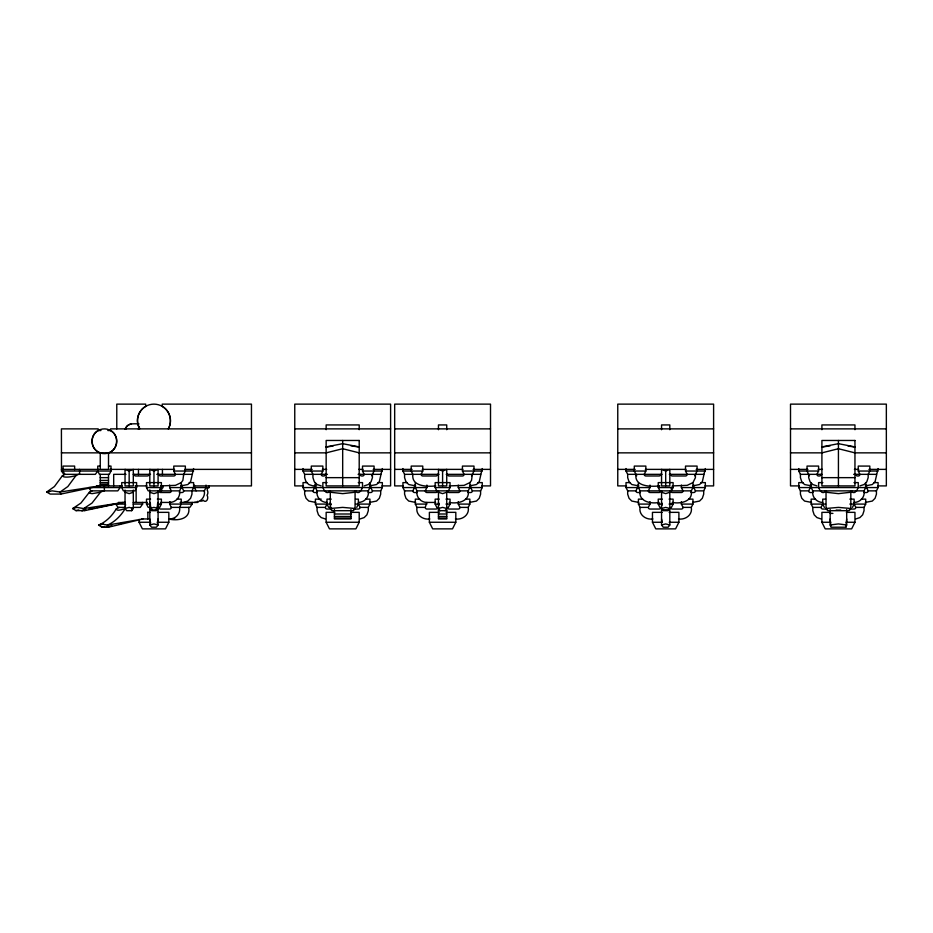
<?xml version="1.0" encoding="UTF-8"?>
<svg xmlns="http://www.w3.org/2000/svg" width="933" height="933" viewBox="0 0 933 933"><rect width="100%" height="100%" fill="white"/><g stroke="black" fill="none" stroke-linecap="round" stroke-linejoin="round"><path stroke-width="1.4" d="M830.16 509.511L830.16 524.999L830.988 527.215L845.869 527.215L846.686 518.958M125.034 490.035L125.034 508.473L126.69 510.689L131.646 510.689L132.194 507.937M157.257 506.561L158.085 502.432M157.257 523.086L158.085 518.958M845.869 527.215L846.686 524.999L846.686 509.511M119.237 507.389L116.357 508.765C116.415 512.019 123.004 508.94 125.115 508.765C120.917 515.751 114.946 521.874 107.377 525.127L101.709 523.914L98.606 525.127L102 527.215L108.426 527.215L142.901 518.958L107.377 525.127L108.426 527.215M108.508 466.08L110.992 466.08L110.992 471.037L109.336 474.337L99.423 474.337L97.767 471.037M136.603 487.562L134.947 490.863L123.378 490.863L121.733 487.562L121.733 482.606L136.603 482.606L136.603 487.562L121.733 487.562M159.741 490.863L161.386 487.562L161.386 482.606L146.516 482.606L146.516 487.562L148.172 490.863L179.568 490.863L181.224 487.562L181.224 482.606L182.868 480.402L183.696 474.337L185.352 471.037L185.352 466.08L173.783 466.08L173.783 471.037L175.439 474.337A1.656 1.656 0 0 1 173.783 475.993L160.558 475.993A1.656 1.656 0 0 1 158.913 474.337M157.339 499.132L161.386 499.132L161.386 504.088L159.741 507.389L156.849 507.389M180.827 485.906L187.825 484.53L190.589 481.778L193.609 468.553M157.49 512.345L168.826 512.345L168.826 522.258L165.526 528.871L142.387 528.871L139.075 522.258L139.075 519.424M189.271 482.606L193.609 482.606L193.609 487.562L191.965 490.863L191.965 494.175L190.589 498.304L187.825 501.056L183.696 502.432M194.437 502.432C200.548 502.444 205.505 496.962 204.35 490.863L206.006 487.562L206.006 485.078M307.365 482.606L303.027 482.606L303.027 487.562L304.671 490.863L312.94 490.863L314.596 487.562L314.596 485.078M321.197 485.906L317.068 484.53L314.316 481.778L312.94 477.649L312.94 474.337L311.284 471.037L311.284 466.08L322.853 466.08L322.853 471.037L321.197 474.337A1.656 1.656 0 0 0 322.853 475.993A3.219 3.219 0 0 0 324.509 475.772A1.656 1.656 0 0 0 325.337 474.337M321.197 499.132L315.412 499.132L315.412 504.088L317.068 507.389L325.337 507.389L326.982 504.088L326.982 499.132L331.262 499.132M360.861 490.863L362.517 487.562L362.517 482.606L358.26 482.606M371.602 475.772A1.656 1.656 0 0 0 372.43 474.337L374.075 471.037L374.075 466.08L362.517 466.08L362.517 471.037L364.162 474.337A1.656 1.656 0 0 1 362.517 475.993A3.219 3.219 0 0 1 360.861 475.772A1.656 1.656 0 0 1 360.033 474.337M356.733 507.389L358.377 504.088L358.377 499.132L355.531 499.132M358.377 502.432C364.488 502.444 369.445 496.962 368.302 490.863L369.946 487.562L369.946 482.606M369.526 485.906L376.559 484.53L379.311 481.778L382.343 468.553M350.586 512.345L359.205 512.345L359.205 522.258L355.905 528.871L329.466 528.871L326.153 522.258L326.153 512.345L334.784 512.345M360.033 518.958L364.162 517.582L366.914 514.829L368.302 510.689L368.302 507.389L369.946 504.088L369.946 499.132L365.608 499.132M369.526 502.432L376.559 501.056L379.311 498.304L380.687 494.175L380.687 490.863L382.343 487.562L382.343 482.606L378.005 482.606M407.278 482.606L402.939 482.606L402.939 487.562L404.584 490.863L412.853 490.863L414.509 487.562L414.509 485.078M435.816 485.906C427.606 486.816 411.185 486.769 412.853 474.337L411.196 471.037L411.196 466.08L422.766 466.08L422.766 471.037L421.11 474.337A1.656 1.656 0 0 0 422.766 475.993L435.991 475.993A1.656 1.656 0 0 0 437.635 474.337M426.894 485.078L426.894 487.562L425.25 490.863A1.656 1.656 0 0 0 426.894 492.519L435.991 492.519A1.656 1.656 0 0 0 437.635 490.863M419.663 499.132L415.325 499.132L415.325 504.088L416.981 507.389L425.25 507.389L426.894 502.432C420.783 502.444 415.826 496.962 416.981 490.863L415.325 487.562L415.325 482.606M448.376 490.863L450.033 487.562L450.033 482.606L435.163 482.606L435.163 487.562L436.807 490.863M448.376 507.389L450.033 504.088L450.033 499.132L445.974 499.132M471.515 475.772A1.656 1.656 0 0 0 472.343 474.337L473.987 471.037L473.987 466.08L462.43 466.08L462.43 471.037L464.074 474.337A1.656 1.656 0 0 1 462.43 475.993L449.205 475.993A1.656 1.656 0 0 1 447.548 474.337M449.205 502.432C457.158 504.1 470.069 501.581 468.214 490.863L469.859 487.562L469.859 482.606L471.515 480.402L472.343 474.337M446.079 512.345L455.817 512.345L455.817 522.258L452.505 528.871L432.679 528.871L429.378 522.258L429.378 512.345L439.116 512.345M469.497 485.906L476.471 484.53L479.224 481.778L482.256 468.553M455.397 518.958C462.267 520.089 469.719 514.853 468.214 507.389L469.859 504.088L469.859 499.132L465.52 499.132M469.497 502.432L476.471 501.056L479.224 498.304L480.6 494.175L480.6 490.863L482.256 487.562L482.256 482.606L477.918 482.606M630.358 482.606L626.02 482.606L626.02 487.562L627.676 490.863L635.933 490.863L637.589 487.562L637.589 485.078M636.761 475.772A1.656 1.656 0 0 1 635.933 474.337L634.288 471.037L634.288 466.08L645.846 466.08L645.846 471.037L644.202 474.337A1.656 1.656 0 0 0 645.846 475.993L659.071 475.993A1.656 1.656 0 0 0 660.727 474.337M649.986 485.078L649.986 487.562L648.33 490.863A1.656 1.656 0 0 0 649.986 492.519L659.071 492.519A1.656 1.656 0 0 0 660.727 490.863M642.755 499.132L638.417 499.132L638.417 504.088L640.073 507.389L648.33 507.389L649.986 504.088L649.986 501.604M671.468 490.863L673.113 487.562L673.113 482.606L658.243 482.606L658.243 487.562L659.899 490.863M671.468 507.389L673.113 504.088L673.113 499.132L669.066 499.132M694.595 475.772A1.656 1.656 0 0 0 695.423 474.337L697.079 471.037L697.079 466.08L685.51 466.08L685.51 471.037L687.166 474.337A1.656 1.656 0 0 1 685.51 475.993L672.296 475.993A1.656 1.656 0 0 1 670.64 474.337M672.296 504.088L672.296 502.432C680.239 504.1 693.149 501.581 691.295 490.863L692.951 487.562L692.951 482.606L695.423 477.649L695.423 474.337M669.159 512.345L678.897 512.345L678.897 522.258L675.597 528.871L655.771 528.871L652.459 522.258L652.459 512.345L662.197 512.345M692.578 485.906L699.552 484.53L702.316 481.778L705.336 468.553M678.489 518.958C685.347 520.089 692.799 514.853 691.295 507.389L692.951 504.088L692.951 499.132L688.612 499.132M692.578 502.432L699.552 501.056L702.316 498.304L703.692 494.175L703.692 490.863L705.336 487.562L705.336 482.606L700.998 482.606M803.103 482.606L798.765 482.606L798.765 487.562L800.421 490.863L808.678 490.863L810.334 487.562L810.334 485.078M809.506 475.772A1.656 1.656 0 0 1 808.678 474.337L807.033 471.037L807.033 466.08L818.603 466.08L818.603 471.037L816.946 474.337A1.656 1.656 0 0 0 818.603 475.993A3.219 3.219 0 0 0 820.247 475.772A1.656 1.656 0 0 0 821.075 474.337M815.5 499.132L811.162 499.132L811.162 504.088L812.818 507.389L821.075 507.389L822.731 504.088L822.731 499.132L825.588 499.132M856.611 490.863L858.255 487.562L858.255 482.606L854.01 482.606M852.47 507.389L854.127 504.088L854.127 499.132L849.846 499.132M854.127 502.432C860.238 502.444 865.194 496.962 864.04 490.863L865.696 487.562L865.696 482.606M865.276 485.906L872.308 484.53L875.061 481.778L878.093 468.553M846.336 512.345L854.955 512.345L854.955 522.258L851.642 528.871L825.204 528.871L821.903 522.258L821.903 512.345L830.522 512.345M855.783 518.958L859.911 517.582L862.663 514.829L864.04 510.689L864.04 507.389L865.696 504.088L865.696 499.132L861.357 499.132M865.276 502.432L872.308 501.056L875.061 498.304L876.437 494.175L876.437 490.863L878.093 487.562L878.093 482.606L873.755 482.606M64.983 474.337L62.418 475.713L54.429 486.536L46.65 492.029L50.207 494.07L60.855 494.07L99.749 485.906L60.085 492.029L52.131 490.863L46.65 492.029L49.484 491.598M78.419 474.337L75.853 475.713L67.864 486.536L60.085 492.029L60.855 494.07M92.11 490.863L89.381 492.239L80.914 503.062L72.634 508.578L75.958 510.619L84.74 510.619L123.366 502.432L83.737 508.578L76.914 507.389L72.634 508.578M103.213 490.863L100.484 492.239L92.017 503.062L83.737 508.578L84.74 510.619M116.357 508.765C112.147 515.751 106.187 521.874 98.606 525.127L101.452 524.638M120.159 487.562L117.815 490.863L90.944 490.863L88.6 487.562L120.159 487.562L120.159 485.906M142.609 502.432L142.609 504.088L140.265 507.389L133.326 507.389M192.175 502.432L192.175 504.088L189.842 507.389L171.299 507.389A1.656 1.656 0 0 1 169.654 509.045L160.558 509.045A1.656 1.656 0 0 1 158.913 507.389M131.646 510.689L133.302 508.473L133.302 490.035M158.085 490.863L158.085 524.999L156.429 527.215L151.473 527.215L149.816 524.999L149.816 489.872M355.076 490.863L355.076 508.473L353.42 510.689L331.938 510.689L330.294 508.473L330.294 490.863M445.076 510.689L446.732 508.473L442.592 507.389L438.463 508.473L440.119 510.689M669.812 490.863L669.812 524.999L668.156 527.215L663.2 527.215L661.555 524.999L661.555 490.863M850.826 490.863L850.826 508.473L849.17 510.689L827.688 510.689L826.032 508.473L826.032 490.863M100.939 430.533L98.187 430.533C89.265 435.21 90.489 449.928 100.169 452.832M181.224 482.606L175.439 485.358L160.558 485.906M469.859 482.606L464.074 485.358L449.205 485.906M692.951 482.606L687.166 485.358L672.296 485.906L672.296 487.562M133.302 492.239L129.162 493.639L125.034 492.239M158.085 492.239L153.957 493.639L149.816 492.239M158.085 508.765L153.957 510.164L149.816 508.765M446.732 492.239L442.592 493.639L438.463 492.239M669.812 492.239L665.684 493.639L661.555 492.239M668.914 509.36L669.812 508.765M125.034 508.473L129.162 507.389L133.302 508.473M149.816 524.999L153.957 523.914L158.085 524.999M661.555 524.999L665.684 523.914L669.812 524.999M107.587 453.24C117.931 450.907 119.96 435.466 110.572 430.533L107.82 430.533M129.162 471.037L133.302 469.381L133.302 485.906L125.034 485.906L125.034 469.381L129.162 471.037L129.162 485.906M153.957 471.037L158.085 469.381L158.085 485.906L149.816 485.906L149.816 469.381L153.957 471.037L153.957 485.906M442.592 471.037L446.732 469.381L446.732 485.906L438.463 485.906L438.463 469.381L442.592 471.037L442.592 485.906M665.684 471.037L669.812 469.381L669.812 485.906L661.555 485.906L661.555 469.381L665.684 471.037L665.684 485.906M139.017 423.944C134.41 423.792 128.264 422.859 125.768 427.85L126.2 428.912M364.162 485.906L368.302 484.53L371.054 481.778L372.43 477.649L372.43 474.337M859.911 485.906L864.04 484.53L866.792 481.778L868.168 477.649L868.168 474.337L869.824 471.037L869.824 466.08L858.255 466.08L858.255 471.037L859.911 474.337A1.656 1.656 0 0 1 858.255 475.993A3.219 3.219 0 0 1 856.611 475.772A1.656 1.656 0 0 1 855.783 474.337M172.897 518.958L174.763 518.41M102 527.215L104.788 526.504M830.16 524.999L838.429 523.914L846.686 524.999M106.444 527.215L111.878 525.839M118.678 524.124L122.759 523.086M100.484 492.239L92.18 493.639L89.906 493.277L89.381 492.239M326.153 452.855L342.679 448.726L359.205 452.855M821.903 452.855L838.429 448.726L854.955 452.855M84.448 510.001L81.661 510.689L85.883 509.838M667.911 509.803L663.456 509.803M75.853 475.713L70.826 476.751A13.377 3.347 -15 0 1 63.584 476.751L62.418 475.713M75.958 510.619L78.757 509.989M355.076 492.239L342.679 493.639L330.294 492.239M850.826 492.239L838.429 493.639L826.032 492.239M169.654 502.432C175.766 502.444 180.722 496.962 179.568 490.863M169.654 518.958C175.766 518.97 180.722 513.488 179.568 507.389L181.224 504.088L181.224 499.132L176.885 499.132M88.705 509.266L94.35 508.135M97.172 507.564L115.505 503.855M326.153 446.907L342.679 443.676L359.205 446.907M821.903 446.907L838.429 443.676L854.955 446.907M330.294 508.473L342.679 507.389L355.076 508.473M826.032 508.473L838.429 507.389L850.826 508.473M326.153 447.07L333.046 446.044M821.903 447.07L830.16 445.834M251.455 428.877L110.572 428.877L110.572 430.533M294.758 428.877L390.6 428.877M394.671 428.877L490.513 428.877M617.763 428.877L713.605 428.877M790.508 428.877L886.35 428.877M61.415 452.855L251.455 452.855M294.758 452.855L326.713 452.855M358.657 452.855L390.6 452.855M394.671 452.855L490.513 452.855M617.763 452.855L713.605 452.855M790.508 452.855L822.451 452.855M854.406 452.855L886.35 452.855M100.251 466.08L97.767 466.08L97.708 471.037L95.364 474.337L63.817 474.337L61.485 471.037L61.415 428.877L98.187 428.877L98.187 430.533A12.397 12.397 0 0 0 98.187 452.004A12.397 12.397 0 0 0 116.777 441.274A12.397 12.397 0 0 0 98.187 430.533M61.415 469.381L99.131 469.381M109.861 469.381L174.564 469.381M184.722 469.381L251.455 469.381M294.758 469.381L312.182 469.381M322.351 469.381L326.713 469.381M358.657 469.381L363.019 469.381M373.177 469.381L390.6 469.381M394.671 469.381L412.094 469.381M422.264 469.381L462.931 469.381M473.089 469.381L490.513 469.381M617.763 469.381L635.186 469.381M645.356 469.381L686.012 469.381M696.181 469.381L713.605 469.381M790.508 469.381L807.931 469.381M818.101 469.381L822.451 469.381M854.406 469.381L858.757 469.381M868.926 469.381L886.35 469.381M61.485 471.037L110.992 471.037M173.783 471.037L193.609 471.037M303.027 468.553L303.027 471.037L322.853 471.037M362.517 471.037L382.343 471.037M402.939 468.553L402.939 471.037L422.766 471.037M462.43 471.037L482.256 471.037M626.02 468.553L626.02 471.037L645.846 471.037M685.51 471.037L705.336 471.037M798.765 468.553L798.765 471.037L818.603 471.037M858.255 471.037L878.093 471.037M125.99 474.337L113.686 474.337L113.686 485.906M133.209 474.337L150.516 474.337M156.767 474.337L191.965 474.337M303.027 471.037L304.671 474.337L327.448 474.337M358.109 474.337L380.687 474.337M402.939 471.037L404.584 474.337L438.965 474.337M446.219 474.337L480.6 474.337M626.02 471.037L627.676 474.337L662.057 474.337M669.311 474.337L703.692 474.337M798.765 471.037L800.421 474.337L821.903 474.337M853.66 474.337L876.437 474.337M100.251 477.649L108.508 477.649M326.153 477.649L359.205 477.649M821.903 477.649L854.955 477.649M100.251 480.402L108.508 480.402M100.251 482.606L108.508 482.606M327.098 482.606L322.853 482.606L322.853 487.562L324.509 490.863M822.848 482.606L818.603 482.606L818.603 487.562L820.247 490.863M100.251 484.25L108.508 484.25M100.251 485.358L108.508 485.358M96.496 485.906L122.165 485.906M135.075 485.906L146.982 485.906M193.994 485.906L251.455 485.906L251.455 404.129L162.214 404.129L162.214 406.345C169.899 410.718 172.733 421.284 168.267 428.912A16.526 16.526 0 0 0 153.957 404.129A16.526 16.526 0 0 0 139.647 428.912L137.862 423.944M303.47 485.906L294.758 485.906L294.758 404.129L390.6 404.129L390.6 485.906L381.889 485.906M316.544 485.906L312.94 485.906L308.811 484.53L306.047 481.778L304.671 477.649L304.671 474.337M403.383 485.906L394.671 485.906L394.671 404.129L490.513 404.129L490.513 485.906L481.801 485.906M415.698 485.906L408.724 484.53L405.96 481.778L404.584 477.649L404.584 474.337M626.475 485.906L617.763 485.906L617.763 404.129L713.605 404.129L713.605 485.906L704.893 485.906M638.778 485.906L631.804 484.53L629.052 481.778L627.676 477.649L627.676 474.337M659.876 485.906C651.549 486.699 634.3 487.213 635.933 474.337M799.219 485.906L790.508 485.906L790.508 404.129L886.35 404.129L886.35 485.906L877.638 485.906M811.582 485.906L804.549 484.53L801.797 481.778L800.421 477.649L800.421 474.337M146.516 487.562L161.386 487.562M169.654 485.078L169.654 487.562L181.224 487.562M182.04 485.078L182.04 487.562L193.609 487.562M194.437 485.078L194.437 487.562L206.006 487.562M206.298 487.562L209.074 487.562L209.074 485.906M303.027 487.562L314.596 487.562M315.412 482.606L315.412 487.562L369.946 487.562M370.774 485.078L370.774 487.562L382.343 487.562M402.939 487.562L414.509 487.562M415.325 487.562L426.894 487.562M435.163 487.562L450.033 487.562M458.29 485.078L458.29 487.562L469.859 487.562M470.687 485.078L470.687 487.562L482.256 487.562M626.02 487.562L637.589 487.562M638.417 482.606L638.417 487.562L649.986 487.562M658.243 487.562L673.113 487.562M681.382 485.078L681.382 487.562L692.951 487.562M693.779 485.078L693.779 487.562L705.336 487.562M798.765 487.562L810.334 487.562M811.162 482.606L811.162 487.562L865.696 487.562M866.524 485.078L866.524 487.562L878.093 487.562M179.334 492.519L182.04 492.519A1.656 1.656 0 0 0 183.696 490.863L204.35 490.863M315.412 487.562L317.068 490.863L368.302 490.863M368.127 492.519L370.774 492.519A1.656 1.656 0 0 0 372.43 490.863L380.687 490.863M416.981 490.863L468.214 490.863M467.83 492.519L470.687 492.519A1.656 1.656 0 0 0 472.343 490.863L480.6 490.863M638.417 487.562L640.073 490.863L691.295 490.863M690.91 492.519L693.779 492.519A1.656 1.656 0 0 0 695.423 490.863L703.692 490.863M811.162 487.562L812.818 490.863L864.04 490.863M863.876 492.519L866.524 492.519A1.656 1.656 0 0 0 868.168 490.863L876.437 490.863M317.232 492.519L314.596 492.519A1.656 1.656 0 0 1 312.94 490.863M417.366 492.519L414.509 492.519A1.656 1.656 0 0 1 412.853 490.863M640.458 492.519L637.589 492.519A1.656 1.656 0 0 1 635.933 490.863M812.981 492.519L810.334 492.519A1.656 1.656 0 0 1 808.678 490.863M150.575 499.132L146.516 499.132L146.516 504.088L148.172 507.389L151.064 507.389M439.221 499.132L435.163 499.132L435.163 504.088L436.807 507.389M662.302 499.132L658.243 499.132L658.243 504.088L659.899 507.389M118.281 502.432L125.22 502.432M133.197 502.432L147.356 502.432M160.558 502.432L170.891 502.432M180.081 502.432L197.691 502.432L197.633 501.278M315.844 502.432L308.811 501.056L306.047 498.304L304.671 494.175L304.671 490.863M415.698 502.432L408.724 501.056L405.96 498.304L404.584 494.175L404.584 490.863M426.894 502.432L435.618 502.432M638.778 502.432L631.804 501.056L629.052 498.304L627.676 494.175L627.676 490.863M811.582 502.432L804.549 501.056L801.797 498.304L800.421 494.175L800.421 490.863M125.139 504.088L115.727 504.088L118.071 507.389L125.488 507.389M133.197 504.088L142.609 504.088M146.516 504.088L150.575 504.088M157.339 504.088L161.386 504.088M169.654 501.604L169.654 504.088L192.175 504.088M315.412 504.088L331.262 504.088M355.531 504.088L369.946 504.088M415.325 504.088L426.894 504.088M435.163 504.088L439.221 504.088M445.974 504.088L450.033 504.088M458.29 501.604L458.29 504.088L469.859 504.088M638.417 504.088L649.986 504.088M658.243 504.088L662.302 504.088M669.066 504.088L673.113 504.088M681.382 501.604L681.382 504.088L692.951 504.088M811.162 504.088L825.588 504.088M849.846 504.088L865.696 504.088M331.448 507.389L328.638 507.389L326.982 504.088M353.42 509.045L358.377 509.045A1.656 1.656 0 0 0 360.033 507.389L368.302 507.389M438.463 507.389L438.463 509.045M447.548 507.389A1.656 1.656 0 0 0 449.205 509.045L458.29 509.045A1.656 1.656 0 0 0 459.946 507.389L468.214 507.389M670.64 507.389A1.656 1.656 0 0 0 672.296 509.045L681.382 509.045A1.656 1.656 0 0 0 683.038 507.389L691.295 507.389M849.17 509.045L854.127 509.045A1.656 1.656 0 0 0 855.783 507.389L864.04 507.389M331.938 509.045L326.982 509.045A1.656 1.656 0 0 1 325.337 507.389M827.688 509.045L822.731 509.045A1.656 1.656 0 0 1 821.075 507.389M438.463 510.689L446.732 510.689M147.577 512.345L150.411 512.345M830.16 513.407L832.924 513.407M334.422 514.001L350.948 514.001M438.463 514.001L446.732 514.001M334.422 516.474L350.948 516.474M438.463 516.474L446.732 516.474M334.422 518.13L350.948 518.13M438.463 518.13L446.732 518.13M141.583 518.958L148.639 518.958M168.593 518.958C177.27 521.174 190.997 519.273 188.676 507.389M429.786 518.958C422.929 520.089 415.477 514.853 416.981 507.389M652.878 518.958C646.009 520.089 638.557 514.853 640.073 507.389M139.075 522.258L150.411 522.258M157.49 522.258L168.826 522.258M326.153 522.258L359.205 522.258M429.378 522.258L455.817 522.258M652.459 522.258L662.197 522.258M669.159 522.258L678.897 522.258M821.903 522.258L830.778 522.258M846.079 522.258L854.955 522.258M101.709 523.914L102.992 523.996M848.062 446.044L854.955 447.07M350.948 445.834L359.205 447.07M822.731 502.432C816.62 502.444 811.663 496.962 812.818 490.863M326.982 502.432C320.87 502.444 315.914 496.962 317.068 490.863M209.074 487.562L207.534 487.889L207.184 490.035A3.65 2.589 -90 0 1 207.033 495.201A3.65 2.589 -90 0 1 206.893 500.368A3.65 2.589 -90 0 1 203.231 500.158A3.65 2.589 -90 0 1 200.397 500.788M816.946 485.906L812.818 484.53L810.066 481.778L808.678 477.649L808.678 474.337M821.075 518.958L816.946 517.582L814.194 514.829L812.818 510.689L812.818 507.389M325.337 518.958L321.197 517.582L318.445 514.829L317.068 510.689L317.068 507.389M661.555 508.765L662.442 509.36M866.524 487.562L868.168 490.863M854.127 504.088L855.783 507.389M822.731 504.088L824.387 507.389M693.779 487.562L695.423 490.863M681.382 487.562L683.038 490.863A1.656 1.656 0 0 1 681.382 492.519L672.296 492.519A1.656 1.656 0 0 1 670.64 490.863M681.382 504.088L683.038 507.389M470.687 487.562L472.343 490.863M458.29 487.562L459.946 490.863A1.656 1.656 0 0 1 458.29 492.519L449.205 492.519A1.656 1.656 0 0 1 447.548 490.863M458.29 504.088L459.946 507.389M370.774 487.562L372.43 490.863M358.377 504.088L360.033 507.389M194.437 487.562L196.093 490.863M182.04 487.562L183.696 490.863M169.654 487.562L171.299 490.863A1.656 1.656 0 0 1 169.654 492.519L160.558 492.519A1.656 1.656 0 0 1 158.913 490.863M169.654 504.088L171.299 507.389M63.619 472.133L64.715 474.337M661.555 502.432L662.103 505.185M661.555 518.958L662.103 521.71M438.463 502.432L439.011 505.185M330.294 502.432L330.842 505.185M149.816 502.432L150.645 506.561M149.816 518.958L150.645 523.086M125.034 502.432L125.582 505.185M137.804 423.5C136.393 416.841 139.915 409.785 145.688 406.345L145.688 404.129L116.777 404.129L116.777 428.912M830.16 518.958L830.86 525.839M854.955 429.705L854.955 424.935L821.903 424.935L821.903 429.705M838.429 440.469L838.429 485.906M669.812 429.705L669.812 424.935L661.555 424.935L661.555 429.705M659.071 485.906L659.071 487.562M659.071 504.088L659.071 502.432C651.117 504.1 638.207 501.581 640.073 490.863M446.732 429.705L446.732 424.935L438.463 424.935L438.463 429.705M446.732 490.863L446.732 518.958L438.463 518.958L438.463 490.863M359.205 429.705L359.205 424.935L326.153 424.935L326.153 429.705M350.948 509.511L350.948 518.958L334.422 518.958L334.422 509.511M342.679 440.469L342.679 485.906M163.042 485.906L163.042 487.562A4.338 4.338 0 0 0 161.386 490.863M162.435 469.381L162.435 474.885M160.091 488.659L160.091 491.411M147.846 512.345L147.846 518.958M138.469 469.381L138.469 474.885M136.136 485.906L136.136 502.432M108.508 452.855L108.508 469.381L100.251 469.381L100.251 452.855M108.508 474.337L108.508 485.906M104.379 485.906L104.379 490.863M100.251 474.337L100.251 485.906M79.597 469.381L79.597 474.337M74.64 469.8L74.64 466.08L63.071 466.08L63.071 469.8M159.881 504.753A4.338 4.338 0 0 1 160.558 504.088M183.696 474.337A1.656 1.656 0 0 1 183.474 475.165M149 474.337A1.656 1.656 0 0 1 147.344 475.993L135.775 475.993A1.656 1.656 0 0 1 134.119 474.337M138.352 429.343A11.931 8.444 -90 0 1 139.507 427.314M124.917 429.343A11.931 8.444 -90 0 1 130.958 423.944M840.691 510.071A11.954 5.003 0 0 1 836.166 510.071M821.075 490.863A1.656 1.656 0 0 0 821.903 492.297A3.219 3.219 0 0 0 824.387 492.297A1.656 1.656 0 0 0 825.204 490.863M855.783 490.863A1.656 1.656 0 0 1 854.127 492.519A3.219 3.219 0 0 1 852.47 492.297A1.656 1.656 0 0 1 851.642 490.863M325.337 490.863A1.656 1.656 0 0 0 326.153 492.297A3.219 3.219 0 0 0 328.638 492.297A1.656 1.656 0 0 0 329.466 490.863M360.033 490.863A1.656 1.656 0 0 1 358.377 492.519A3.219 3.219 0 0 1 356.733 492.297A1.656 1.656 0 0 1 355.905 490.863M671.095 489.032A4.338 4.338 0 0 1 671.608 488.227M648.33 507.389A1.656 1.656 0 0 0 649.986 509.045L659.071 509.045A1.656 1.656 0 0 0 660.727 507.389M425.25 507.389A1.656 1.656 0 0 0 426.894 509.045L435.991 509.045A1.656 1.656 0 0 0 437.635 507.389M158.085 508.473L156.429 510.689L151.473 510.689L149.816 508.473L153.957 507.389L158.085 508.473M669.812 508.473L668.156 510.689L663.2 510.689L661.555 508.473L665.684 507.389L669.812 508.473M359.205 440.469L326.153 440.469L326.153 485.906L359.205 485.906L359.205 440.469M854.955 440.469L821.903 440.469L821.903 485.906L854.955 485.906L854.955 440.469"/></g></svg>
